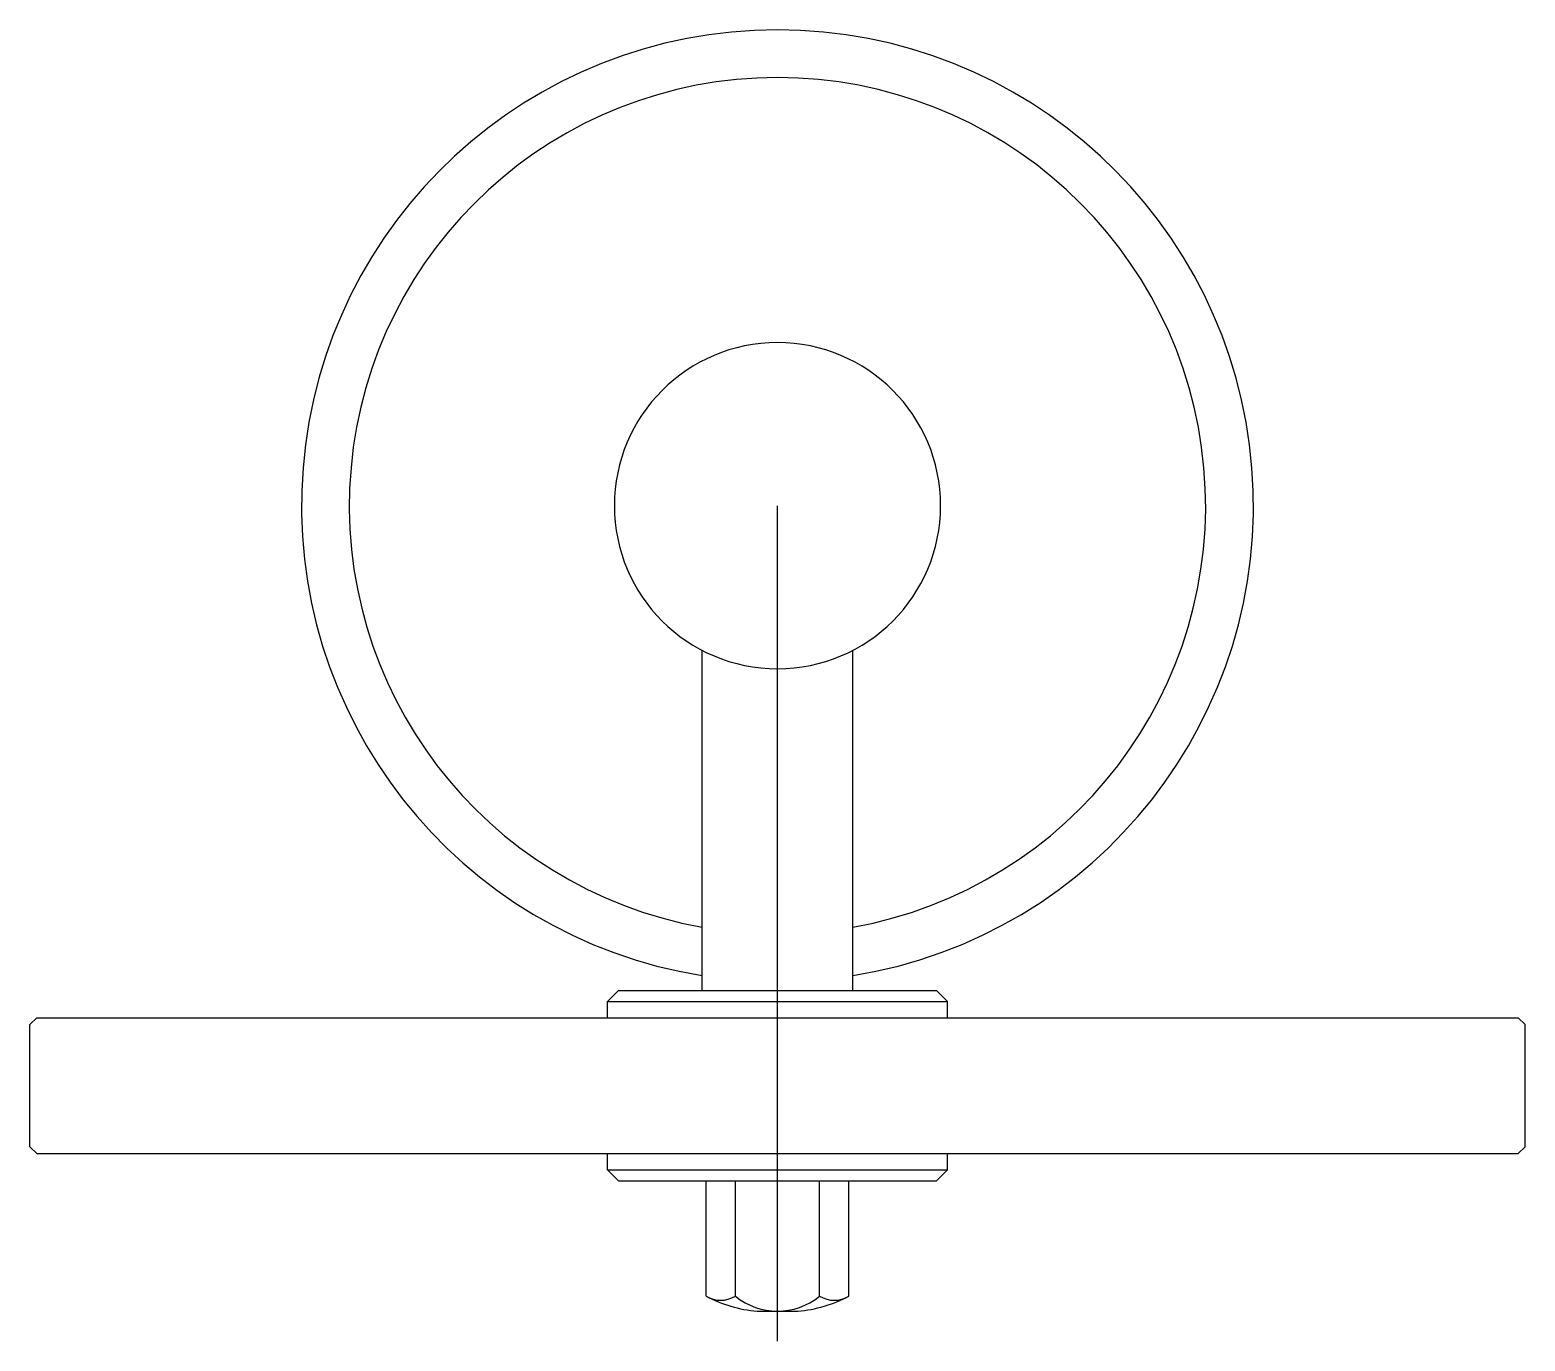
# Model space of a CAD drawing. Extents: x 122.066 to 122.176, y 37.884 to 37.98.
import ezdxf

# ---------------------------------------------------------------- set-up
doc = ezdxf.new("R2010")
doc.units = 0
doc.header["$LTSCALE"] = 0.2
doc.header["$MEASUREMENT"] = 0
doc.linetypes.add('AXES', pattern=[0.54, 0.3, -0.08, 0.08, -0.08])
doc.linetypes.add('CONTINU', pattern=[0])
doc.layers.get('0').update_dxf_attribs({"linetype": 'CONTINUOUS'})
doc.layers.add('DECA_EIXOS', color=5, linetype='AXES')

msp = doc.modelspace()

# ---------------------------------------------------------------- linework, layer by layer
at = {"linetype": 'CONTINU'}
for points in [[(122.127, 37.91059, 12.537191), (122.1159, 37.91059)], [(122.127, 37.91415, 11.262568), (122.1159, 37.91415)], [(122.12145, 37.95716, 1), (122.12145, 37.93316)], [(122.12145, 37.93316, 1), (122.12145, 37.95716)], [(122.1162, 37.887, 0.281661), (122.11835, 37.887)], [(122.1162, 37.887, 0.098685), (122.11995, 37.88589)], [(122.11835, 37.887, 0.356474), (122.12455, 37.887)], [(122.12295, 37.88589, 0.098686), (122.1267, 37.887)], [(122.12455, 37.887, 0.281665), (122.1267, 37.887)]]:
    msp.add_lwpolyline(points, format="xyb", dxfattribs=at)
for points in [[(122.1159, 37.90949), (122.1159, 37.93452)], [(122.127, 37.90949), (122.127, 37.93452)], [(122.10895, 37.90869), (122.10975, 37.90949)], [(122.10975, 37.90949), (122.13315, 37.90949)], [(122.13315, 37.90949), (122.13395, 37.90869)], [(122.10895, 37.90869), (122.13395, 37.90869)], [(122.10895, 37.90749), (122.10895, 37.90869)], [(122.13395, 37.90749), (122.13395, 37.90869)], [(122.06645, 37.90699), (122.06695, 37.90749)], [(122.06695, 37.90749), (122.17595, 37.90749)], [(122.17645, 37.90699), (122.17595, 37.90749)], [(122.06645, 37.89799), (122.06645, 37.90699)], [(122.17645, 37.89799), (122.17645, 37.90699)], [(122.06645, 37.89799), (122.06695, 37.89749)], [(122.06695, 37.89749), (122.17595, 37.89749)], [(122.10895, 37.89629), (122.10895, 37.89749)], [(122.13395, 37.89629), (122.13395, 37.89749)], [(122.17645, 37.89799), (122.17595, 37.89749)], [(122.10895, 37.89629), (122.13395, 37.89629)], [(122.10895, 37.89629), (122.10975, 37.89549)], [(122.13315, 37.89549), (122.13395, 37.89629)], [(122.10975, 37.89549), (122.13315, 37.89549)], [(122.1162, 37.887), (122.1162, 37.89549)], [(122.11835, 37.887), (122.11835, 37.89549)], [(122.12455, 37.887), (122.12455, 37.89549)], [(122.1267, 37.887), (122.1267, 37.89549)], [(122.11995, 37.88589), (122.12295, 37.88589)]]:
    msp.add_lwpolyline(points, dxfattribs=at)
at = {"layer": 'DECA_EIXOS'}
msp.add_lwpolyline([(122.12145, 37.88369), (122.12145, 37.94516)], dxfattribs=at)

doc.saveas('drawing.dxf')
